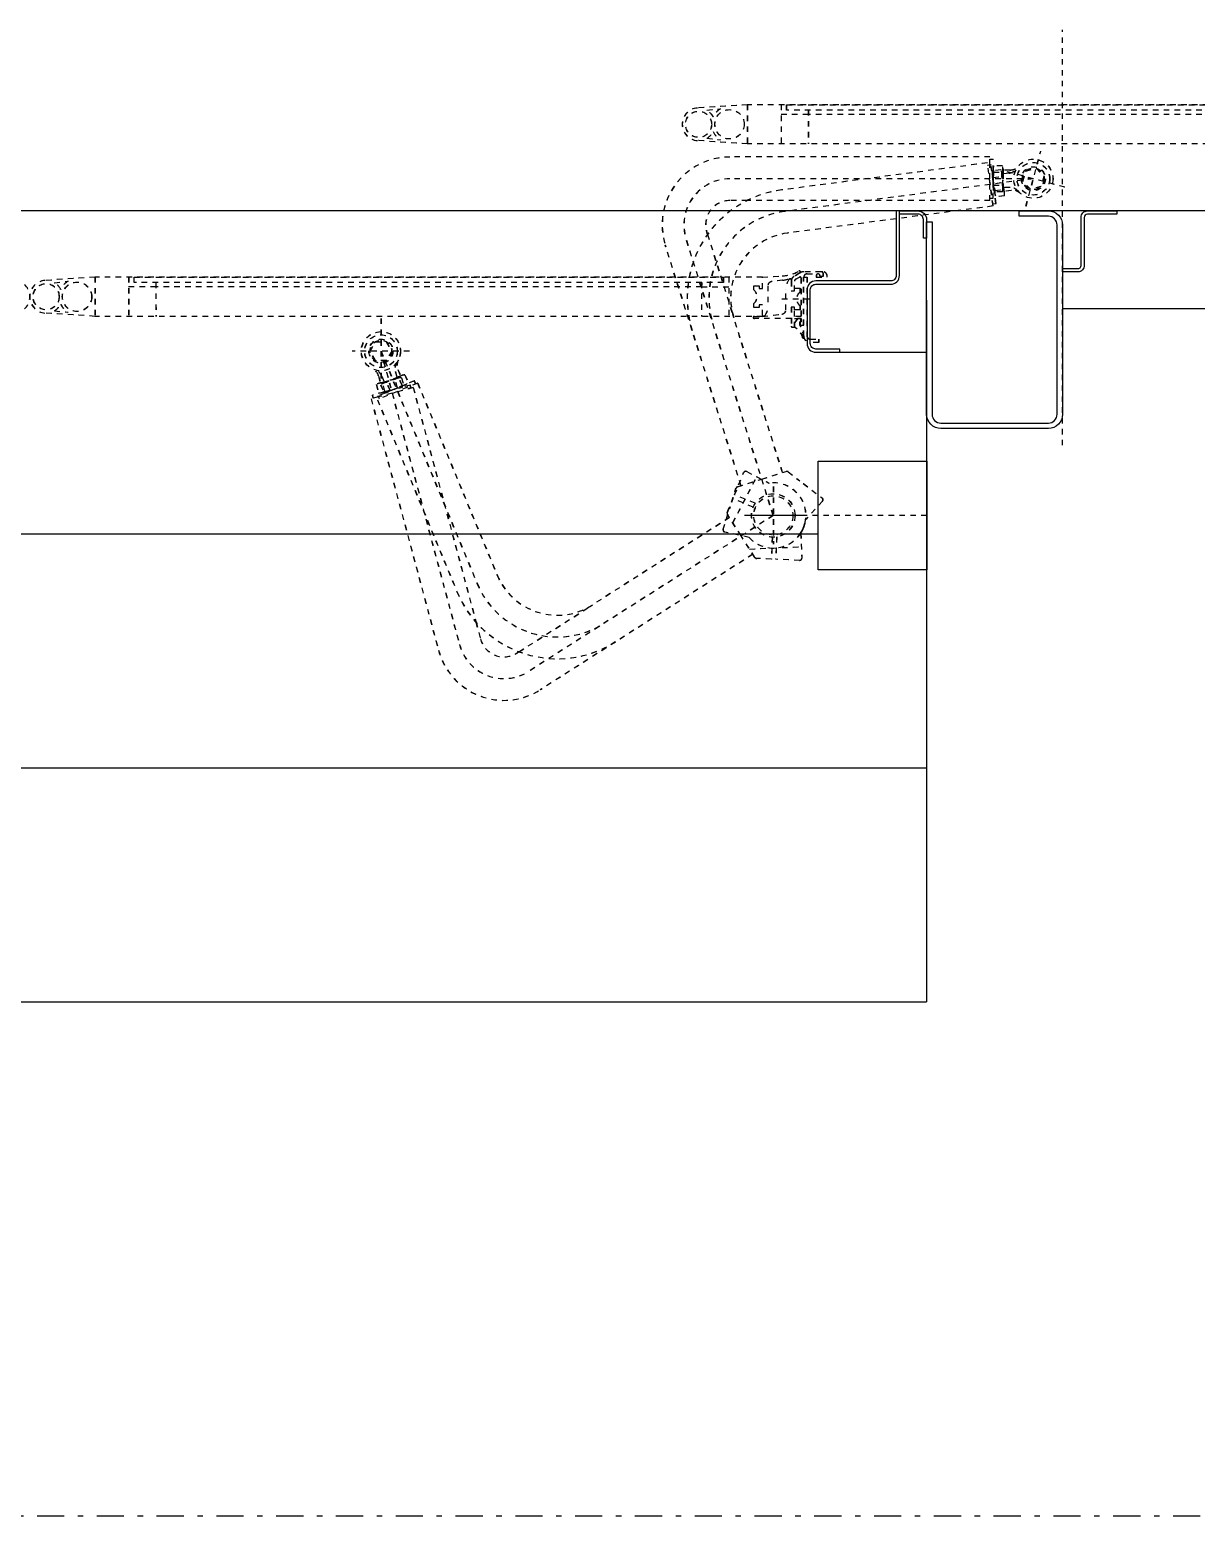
# Model space of a CAD drawing. Header units: millimetres. Extents: x 4061 to 4749, y 69169 to 69366.
# Drawn here: x 4472.2 to 4493.66, y 69197.82 to 69225.15 of the extents above; entities that cross this region are included whole.
import ezdxf

# ---------------------------------------------------------------- set-up
doc = ezdxf.new("R2010")
doc.units = ezdxf.units.MM
doc.header["$LTSCALE"] = 0.1
doc.linetypes.add('DASHDOT', pattern=[1, 0.5, -0.25, 0, -0.25])
doc.layers.add('AXE', color=1, linetype='DASHDOT')
doc.layers.add('Subtire', color=4, linetype='Continuous')

msp = doc.modelspace()

# ---------------------------------------------------------------- linework, layer by layer
at = {"layer": 'AXE'}
for p, q in [((4491.201, 69217.507), (4491.201, 69225.147)), ((4485.402, 69223.769), (4484.483, 69223.709)), ((4485.406, 69223.769), (4484.487, 69223.709)), ((4497.682, 69223.769), (4485.402, 69223.769)), ((4485.402, 69223.769), (4485.402, 69223.049)), ((4497.686, 69223.769), (4485.406, 69223.769)), ((4485.406, 69223.769), (4485.406, 69223.049)), ((4486.022, 69223.769), (4486.022, 69223.049)), ((4486.523, 69223.589), (4486.022, 69223.589)), ((4486.026, 69223.769), (4486.026, 69223.049)), ((4486.526, 69223.589), (4486.026, 69223.589)), ((4486.523, 69223.669), (4486.523, 69223.049)), ((4496.562, 69223.589), (4486.523, 69223.589)), ((4486.526, 69223.669), (4486.527, 69223.049)), ((4496.565, 69223.589), (4486.526, 69223.589)), ((4485.402, 69223.049), (4484.482, 69223.11)), ((4485.406, 69223.049), (4484.485, 69223.11)), ((4497.682, 69223.049), (4485.402, 69223.049)), ((4497.686, 69223.049), (4485.406, 69223.049)), ((4489.863, 69222.808), (4485.08, 69222.808)), ((4489.866, 69222.808), (4485.083, 69222.808)), ((4489.863, 69222.666), (4489.863, 69222.808)), ((4489.863, 69222.768), (4489.923, 69222.768)), ((4489.866, 69222.666), (4489.866, 69222.808)), ((4489.866, 69222.768), (4489.926, 69222.768)), ((4489.923, 69222.553), (4489.923, 69222.768)), ((4489.926, 69222.553), (4489.926, 69222.768)), ((4490.527, 69221.901), (4490.799, 69222.915)), ((4490.53, 69221.901), (4490.802, 69222.915)), ((4489.818, 69222.7), (4486.033, 69222.202)), ((4489.821, 69222.7), (4486.036, 69222.202)), ((4489.922, 69221.907), (4489.818, 69222.7)), ((4489.925, 69221.907), (4489.821, 69222.7)), ((4489.823, 69222.66), (4489.882, 69222.668)), ((4489.826, 69222.66), (4489.886, 69222.668)), ((4489.863, 69222.008), (4489.863, 69222.666)), ((4489.866, 69222.008), (4489.866, 69222.666)), ((4489.976, 69221.954), (4489.882, 69222.668)), ((4489.98, 69221.954), (4489.886, 69222.668)), ((4490.066, 69222.571), (4489.908, 69222.551)), ((4490.07, 69222.571), (4489.911, 69222.551)), ((4489.923, 69222.048), (4489.923, 69222.553)), ((4489.924, 69222.432), (4490.082, 69222.452)), ((4489.926, 69222.048), (4489.926, 69222.553)), ((4489.927, 69222.432), (4490.085, 69222.452)), ((4490.093, 69222.648), (4489.933, 69222.648)), ((4489.933, 69222.528), (4490.082, 69222.528)), ((4490.096, 69222.648), (4489.937, 69222.648)), ((4489.937, 69222.528), (4490.085, 69222.528)), ((4490.082, 69222.528), (4490.093, 69222.528)), ((4491.243, 69222.252), (4490.083, 69222.563)), ((4490.084, 69222.513), (4490.108, 69222.335)), ((4490.085, 69222.528), (4490.096, 69222.528)), ((4491.246, 69222.252), (4490.086, 69222.563)), ((4490.217, 69222.511), (4490.087, 69222.493)), ((4490.088, 69222.513), (4490.111, 69222.335)), ((4490.22, 69222.511), (4490.09, 69222.493)), ((4490.103, 69222.588), (4490.103, 69222.496)), ((4490.234, 69222.568), (4490.103, 69222.568)), ((4490.103, 69222.496), (4490.103, 69222.408)), ((4490.106, 69222.588), (4490.106, 69222.496)), ((4490.237, 69222.568), (4490.106, 69222.568)), ((4490.106, 69222.496), (4490.106, 69222.408)), ((4490.663, 69222.408), (4485.08, 69222.408)), ((4490.666, 69222.408), (4485.083, 69222.408)), ((4490.663, 69222.408), (4486.085, 69221.805)), ((4490.666, 69222.408), (4486.088, 69221.805)), ((4489.933, 69222.288), (4490.093, 69222.288)), ((4489.937, 69222.288), (4490.096, 69222.288)), ((4489.955, 69222.194), (4490.113, 69222.214)), ((4489.958, 69222.194), (4490.117, 69222.214)), ((4490.103, 69222.228), (4490.103, 69222.408)), ((4490.234, 69222.248), (4490.103, 69222.248)), ((4490.106, 69222.228), (4490.106, 69222.408)), ((4490.237, 69222.248), (4490.106, 69222.248)), ((4490.131, 69222.156), (4490.108, 69222.335)), ((4490.135, 69222.156), (4490.111, 69222.335)), ((4490.259, 69222.193), (4490.129, 69222.176)), ((4490.262, 69222.193), (4490.132, 69222.176)), ((4485.4, 69222.008), (4485.08, 69222.008)), ((4485.403, 69222.008), (4485.083, 69222.008)), ((4489.863, 69222.008), (4485.4, 69222.008)), ((4489.866, 69222.008), (4485.403, 69222.008)), ((4489.922, 69221.907), (4486.137, 69221.409)), ((4489.925, 69221.907), (4486.14, 69221.409)), ((4489.863, 69222.048), (4489.923, 69222.048)), ((4489.866, 69222.048), (4489.926, 69222.048)), ((4489.917, 69221.947), (4489.976, 69221.954)), ((4489.92, 69221.947), (4489.98, 69221.954)), ((4490.093, 69222.168), (4489.933, 69222.168)), ((4490.096, 69222.168), (4489.937, 69222.168)), ((4490.129, 69222.095), (4489.971, 69222.075)), ((4490.132, 69222.095), (4489.974, 69222.075)), ((4484.668, 69221.384), (4484.654, 69221.427)), ((4484.671, 69221.384), (4484.658, 69221.427)), ((4484.668, 69221.384), (4485.149, 69219.858)), ((4484.671, 69221.384), (4485.152, 69219.858)), ((4485.286, 69216.764), (4483.891, 69221.187)), ((4485.289, 69216.764), (4483.895, 69221.187)), ((4485.878, 69216.217), (4484.273, 69221.307)), ((4485.881, 69216.217), (4484.276, 69221.307)), ((4473.399, 69220.598), (4472.48, 69220.538)), ((4473.402, 69220.598), (4472.483, 69220.538)), ((4485.679, 69220.598), (4473.399, 69220.598)), ((4473.399, 69220.598), (4473.399, 69219.878)), ((4485.682, 69220.598), (4473.402, 69220.598)), ((4473.402, 69220.598), (4473.402, 69219.878)), ((4474.019, 69220.598), (4474.019, 69219.878)), ((4474.022, 69220.598), (4474.022, 69219.878)), ((4485.059, 69220.598), (4485.059, 69219.878)), ((4485.062, 69220.598), (4485.062, 69219.878)), ((4486.742, 69220.618), (4486.802, 69220.618)), ((4474.519, 69220.418), (4474.019, 69220.418)), ((4474.522, 69220.418), (4474.022, 69220.418)), ((4474.519, 69220.498), (4474.52, 69219.878)), ((4484.558, 69220.418), (4474.519, 69220.418)), ((4474.522, 69220.498), (4474.523, 69219.878)), ((4484.562, 69220.418), (4474.522, 69220.418)), ((4484.558, 69220.498), (4484.558, 69219.878)), ((4484.558, 69220.418), (4485.059, 69220.418)), ((4484.562, 69220.498), (4484.561, 69219.878)), ((4484.562, 69220.418), (4485.062, 69220.418)), ((4486.039, 69220.198), (4486.559, 69220.198)), ((4486.042, 69220.198), (4486.562, 69220.198)), ((4473.399, 69219.878), (4472.479, 69219.939)), ((4473.402, 69219.878), (4472.482, 69219.939)), ((4485.679, 69219.878), (4473.399, 69219.878)), ((4485.682, 69219.878), (4473.402, 69219.878)), ((4478.659, 69219.838), (4478.659, 69218.636)), ((4478.663, 69219.838), (4478.663, 69218.636)), ((4486.049, 69217.005), (4485.149, 69219.858)), ((4486.052, 69217.005), (4485.152, 69219.858)), ((4479.184, 69219.237), (4478.134, 69219.237)), ((4479.188, 69219.237), (4478.138, 69219.237)), ((4478.659, 69219.237), (4480.104, 69213.845)), ((4478.659, 69219.237), (4480.426, 69214.971)), ((4478.663, 69219.237), (4480.107, 69213.845)), ((4478.663, 69219.237), (4480.43, 69214.971)), ((4478.971, 69218.902), (4479.021, 69218.781)), ((4478.975, 69218.902), (4479.025, 69218.781)), ((4478.575, 69218.624), (4478.616, 69218.47)), ((4478.578, 69218.624), (4478.62, 69218.47)), ((4479.335, 69218.651), (4478.596, 69218.345)), ((4479.338, 69218.651), (4478.599, 69218.345)), ((4479.275, 69218.691), (4478.61, 69218.416)), ((4479.278, 69218.691), (4478.613, 69218.416)), ((4478.616, 69218.781), (4478.65, 69218.655)), ((4478.619, 69218.781), (4478.653, 69218.655)), ((4478.63, 69218.65), (4478.72, 69218.674)), ((4478.634, 69218.65), (4478.723, 69218.674)), ((4478.676, 69218.78), (4478.726, 69218.659)), ((4478.679, 69218.78), (4478.729, 69218.659)), ((4478.694, 69218.645), (4478.691, 69218.655)), ((4478.697, 69218.645), (4478.694, 69218.655)), ((4478.732, 69218.501), (4478.694, 69218.645)), ((4478.735, 69218.501), (4478.697, 69218.645)), ((4478.707, 69218.651), (4478.874, 69218.72)), ((4478.711, 69218.651), (4478.877, 69218.72)), ((4478.72, 69218.674), (4478.804, 69218.696)), ((4478.723, 69218.674), (4478.807, 69218.696)), ((4478.828, 69218.517), (4478.767, 69218.664)), ((4478.831, 69218.517), (4478.77, 69218.664)), ((4478.978, 69218.743), (4478.804, 69218.696)), ((4478.981, 69218.743), (4478.807, 69218.696)), ((4479.04, 69218.789), (4478.874, 69218.72)), ((4479.043, 69218.789), (4478.877, 69218.72)), ((4478.964, 69218.563), (4478.923, 69218.717)), ((4478.925, 69218.864), (4478.959, 69218.738)), ((4478.967, 69218.563), (4478.926, 69218.717)), ((4478.928, 69218.864), (4478.962, 69218.738)), ((4479.049, 69218.609), (4478.988, 69218.756)), ((4479.053, 69218.609), (4478.992, 69218.756)), ((4479.039, 69218.748), (4479.08, 69218.594)), ((4479.042, 69218.748), (4479.083, 69218.594)), ((4479.099, 69218.802), (4479.16, 69218.655)), ((4479.103, 69218.802), (4479.164, 69218.655)), ((4479.298, 69218.636), (4479.275, 69218.691)), ((4479.301, 69218.636), (4479.278, 69218.691)), ((4479.335, 69218.651), (4480.796, 69215.124)), ((4479.338, 69218.651), (4480.799, 69215.124)), ((4478.617, 69218.398), (4478.48, 69218.361)), ((4478.48, 69218.361), (4479.718, 69213.741)), ((4478.621, 69218.398), (4478.483, 69218.361)), ((4478.483, 69218.361), (4479.721, 69213.741)), ((4478.711, 69218.485), (4478.503, 69218.429)), ((4478.519, 69218.371), (4478.503, 69218.429)), ((4478.714, 69218.485), (4478.506, 69218.429)), ((4478.522, 69218.371), (4478.506, 69218.429)), ((4478.633, 69218.36), (4478.61, 69218.416)), ((4478.636, 69218.36), (4478.613, 69218.416)), ((4479.253, 69218.568), (4478.617, 69218.398)), ((4479.256, 69218.568), (4478.621, 69218.398)), ((4478.656, 69218.618), (4478.717, 69218.471)), ((4478.659, 69218.618), (4478.72, 69218.471)), ((4479.199, 69218.615), (4478.711, 69218.485)), ((4479.202, 69218.615), (4478.714, 69218.485)), ((4479.214, 69218.558), (4479.199, 69218.615)), ((4479.217, 69218.558), (4479.202, 69218.615)), ((4479.253, 69218.568), (4480.408, 69214.257)), ((4479.256, 69218.568), (4480.411, 69214.257)), ((4478.596, 69218.345), (4480.057, 69214.818)), ((4478.599, 69218.345), (4480.06, 69214.818)), ((4485.134, 69216.082), (4485.574, 69216.928)), ((4485.137, 69216.082), (4485.577, 69216.928)), ((4485.878, 69216.747), (4485.878, 69215.687)), ((4485.881, 69216.747), (4485.881, 69215.687)), ((4485.508, 69216.37), (4485.136, 69216.524)), ((4485.511, 69216.37), (4485.139, 69216.524)), ((4485.546, 69216.441), (4485.166, 69216.598)), ((4485.549, 69216.441), (4485.169, 69216.598)), ((4485.878, 69216.217), (4481.377, 69213.35)), ((4485.881, 69216.217), (4481.38, 69213.35)), ((4485.072, 69216.178), (4482.549, 69214.571)), ((4485.076, 69216.178), (4482.553, 69214.571)), ((4486.403, 69216.217), (4485.353, 69216.217)), ((4488.701, 69216.217), (4485.356, 69216.217)), ((4485.441, 69215.6), (4486.394, 69215.641)), ((4485.444, 69215.6), (4486.397, 69215.641)), ((4485.86, 69215.817), (4485.843, 69215.415)), ((4485.863, 69215.817), (4485.846, 69215.415)), ((4485.94, 69215.822), (4485.923, 69215.411)), ((4485.944, 69215.822), (4485.926, 69215.411)), ((4485.502, 69215.504), (4481.592, 69213.012)), ((4485.505, 69215.504), (4481.595, 69213.012)), ((4481.2, 69213.711), (4482.549, 69214.571)), ((4481.203, 69213.711), (4482.553, 69214.571)), ((4480.408, 69214.257), (4480.491, 69213.948)), ((4480.411, 69214.257), (4480.494, 69213.948)), ((4481.2, 69213.711), (4481.162, 69213.687)), ((4481.203, 69213.711), (4481.165, 69213.687))]:
    msp.add_line(p, q, dxfattribs=at)
at = {"layer": 'AXE', "ltscale": 10}
msp.add_line((4599.334, 69197.817), (4400.401, 69197.817), dxfattribs=at)
at = {"layer": 'AXE'}
for points in [[(4484.656, 69223.667), (4484.907, 69223.695, 0.158277), (4484.771, 69223.543, 0.144249), (4484.656, 69223.667, 1.072469)], [(4484.659, 69223.667), (4484.911, 69223.695, 0.158277), (4484.775, 69223.543, 0.144249), (4484.659, 69223.667, 1.072469)], [(4484.656, 69223.151), (4484.908, 69223.123, -0.158277), (4484.772, 69223.275, -0.144249), (4484.656, 69223.151, -1.072469)], [(4484.659, 69223.151), (4484.911, 69223.123, -0.158277), (4484.775, 69223.275, -0.144249), (4484.659, 69223.151, -1.072469)], [(4486.699, 69220.658, 0.414217), (4486.669, 69220.628), (4486.669, 69220.597), (4486.869, 69220.597), (4486.869, 69220.618, 0.414214), (4486.789, 69220.698), (4486.759, 69220.698)], [(4486.702, 69220.658, 0.414217), (4486.672, 69220.628), (4486.672, 69220.597), (4486.872, 69220.597), (4486.872, 69220.618, 0.414214), (4486.792, 69220.698), (4486.762, 69220.698)], [(4472.652, 69220.496), (4472.904, 69220.524, 0.158277), (4472.768, 69220.372, 0.144249), (4472.652, 69220.496, 1.072469)], [(4472.655, 69220.496), (4472.907, 69220.524, 0.158277), (4472.771, 69220.372, 0.144249), (4472.655, 69220.496, 1.072469)], [(4472.653, 69219.98), (4472.904, 69219.953, -0.158277), (4472.768, 69220.104, -0.144249), (4472.653, 69219.98, -1.072469)], [(4472.656, 69219.98), (4472.908, 69219.953, -0.158277), (4472.771, 69220.104, -0.144249), (4472.656, 69219.98, -1.072469)], [(4486.418, 69219.488, 1.085379), (4486.437, 69219.49, 0.117221), (4486.368, 69219.718), (4486.368, 69219.778), (4486.388, 69219.778), (4486.388, 69219.838), (4486.328, 69219.838), (4486.268, 69219.758), (4486.268, 69219.678, -0.232811), (4486.418, 69219.485)], [(4486.421, 69219.488, 1.085379), (4486.441, 69219.49, 0.117221), (4486.371, 69219.718), (4486.371, 69219.778), (4486.391, 69219.778), (4486.391, 69219.838), (4486.331, 69219.838), (4486.271, 69219.758), (4486.271, 69219.678, -0.232811), (4486.422, 69219.485)], [(4485.112, 69216.459), (4485.193, 69216.717, -0.244698), (4485.219, 69216.743), (4485.667, 69216.885), (4486.115, 69217.026, -0.244698), (4486.151, 69217.02), (4486.367, 69216.854)], [(4485.115, 69216.459), (4485.196, 69216.717, -0.244698), (4485.223, 69216.743), (4485.67, 69216.885), (4486.118, 69217.026, -0.244698), (4486.155, 69217.02), (4486.37, 69216.854)], [(4485.166, 69216.598), (4485.334, 69217.004, -0.440011), (4485.39, 69217.024), (4485.797, 69216.812, -0.639522), (4486.383, 69215.893), (4486.403, 69215.434, -0.440011), (4486.361, 69215.392), (4485.923, 69215.411)], [(4485.169, 69216.598), (4485.337, 69217.004, -0.440011), (4485.393, 69217.024), (4485.801, 69216.812, -0.639522), (4486.386, 69215.893), (4486.406, 69215.434, -0.440011), (4486.364, 69215.392), (4485.926, 69215.411)], [(4486.43, 69216.806), (4486.778, 69216.539, -0.440011), (4486.783, 69216.48), (4486.473, 69216.141, -0.639522), (4485.434, 69215.813), (4484.985, 69215.913, -0.440011), (4484.956, 69215.964), (4485.088, 69216.382)], [(4486.433, 69216.806), (4486.781, 69216.539, -0.440011), (4486.787, 69216.48), (4486.476, 69216.141, -0.639522), (4485.437, 69215.813), (4484.988, 69215.913, -0.440011), (4484.959, 69215.964), (4485.091, 69216.382)], [(4485.843, 69215.415), (4485.572, 69215.426, -0.244698), (4485.54, 69215.445), (4485.287, 69215.841), (4485.035, 69216.237, -0.244698), (4485.032, 69216.274), (4485.136, 69216.524)], [(4485.846, 69215.415), (4485.575, 69215.426, -0.244698), (4485.543, 69215.445), (4485.291, 69215.841), (4485.038, 69216.237, -0.244698), (4485.035, 69216.274), (4485.139, 69216.524)]]:
    msp.add_lwpolyline(points, format="xyb", dxfattribs=at)
for points in [[(4486.122, 69223.769), (4496.962, 69223.769), (4496.962, 69223.669), (4486.122, 69223.669)], [(4486.126, 69223.769), (4496.966, 69223.769), (4496.966, 69223.669), (4486.126, 69223.669)], [(4490.611, 69222.215), (4490.47, 69222.356), (4490.522, 69222.549), (4490.715, 69222.601), (4490.856, 69222.46), (4490.804, 69222.266)], [(4490.614, 69222.215), (4490.473, 69222.356), (4490.525, 69222.549), (4490.718, 69222.601), (4490.859, 69222.46), (4490.808, 69222.266)], [(4474.119, 69220.598), (4484.959, 69220.598), (4484.959, 69220.498), (4474.119, 69220.498)], [(4474.122, 69220.598), (4484.962, 69220.598), (4484.962, 69220.498), (4474.122, 69220.498)], [(4478.859, 69219.237), (4478.759, 69219.064), (4478.559, 69219.064), (4478.459, 69219.237), (4478.559, 69219.41), (4478.759, 69219.41)], [(4478.863, 69219.237), (4478.763, 69219.064), (4478.563, 69219.064), (4478.463, 69219.237), (4478.563, 69219.41), (4478.763, 69219.41)]]:
    msp.add_lwpolyline(points, close=True, dxfattribs=at)
for points in [[(4486.209, 69220.348), (4486.269, 69220.348), (4486.269, 69220.398), (4486.369, 69220.398), (4486.369, 69220.323, 0.480385), (4486.369, 69220.074), (4486.369, 69219.998), (4486.269, 69219.998), (4486.269, 69220.048), (4486.209, 69220.048), (4486.209, 69219.838), (4486.009, 69219.838), (4485.528, 69219.838, -0.97941), (4485.529, 69219.878), (4485.679, 69219.878), (4486.038, 69219.919, 0.381674), (4486.109, 69219.998), (4486.109, 69220.375, -0.168299), (4486.173, 69220.561, -0.71189), (4486.209, 69220.548)], [(4486.212, 69220.348), (4486.272, 69220.348), (4486.272, 69220.398), (4486.372, 69220.398), (4486.372, 69220.323, 0.480385), (4486.372, 69220.074), (4486.372, 69219.998), (4486.272, 69219.998), (4486.272, 69220.048), (4486.212, 69220.048), (4486.212, 69219.838), (4486.012, 69219.838), (4485.531, 69219.838, -0.97941), (4485.532, 69219.878), (4485.682, 69219.878), (4486.041, 69219.919, 0.381674), (4486.112, 69219.998), (4486.112, 69220.375, -0.168299), (4486.176, 69220.561, -0.71189), (4486.212, 69220.548)], [(4486.369, 69220.675), (4486.246, 69220.605, -0.103173), (4486.052, 69220.541), (4485.85, 69220.518, 0.381674), (4485.779, 69220.438), (4485.779, 69220.062, -0.180575), (4485.72, 69219.89, -0.634663), (4485.679, 69219.9), (4485.679, 69220.088), (4485.619, 69220.088), (4485.619, 69220.038), (4485.519, 69220.038), (4485.519, 69220.114, 0.480385), (4485.519, 69220.363), (4485.519, 69220.438), (4485.619, 69220.438), (4485.619, 69220.388), (4485.679, 69220.388), (4485.679, 69220.598), (4485.879, 69220.61), (4486.043, 69220.62, 0.115335), (4486.349, 69220.71, -0.996879)], [(4486.372, 69220.675), (4486.25, 69220.605, -0.103173), (4486.056, 69220.541), (4485.853, 69220.518, 0.381674), (4485.782, 69220.438), (4485.782, 69220.062, -0.180575), (4485.723, 69219.89, -0.634663), (4485.682, 69219.9), (4485.682, 69220.088), (4485.622, 69220.088), (4485.622, 69220.038), (4485.522, 69220.038), (4485.522, 69220.114, 0.480385), (4485.522, 69220.363), (4485.522, 69220.438), (4485.622, 69220.438), (4485.622, 69220.388), (4485.682, 69220.388), (4485.682, 69220.598), (4485.883, 69220.61), (4486.047, 69220.62, 0.115335), (4486.352, 69220.71, -0.996879)], [(4486.436, 69220.698, 0.131652), (4486.386, 69220.685), (4486.259, 69220.612, 0.267949), (4486.209, 69220.525), (4486.209, 69220.348), (4486.269, 69220.348), (4486.269, 69220.525, -0.267949), (4486.289, 69220.56), (4486.359, 69220.6, -0.57735), (4486.389, 69220.583), (4486.389, 69219.878), (4486.269, 69219.878), (4486.269, 69220.048), (4486.209, 69220.048), (4486.209, 69219.698, 0.414214), (4486.229, 69219.678), (4486.269, 69219.678), (4486.269, 69219.838), (4486.389, 69219.838), (4486.389, 69219.778), (4486.369, 69219.778), (4486.369, 69219.718), (4486.439, 69219.718), (4486.439, 69220.598, -0.414214), (4486.499, 69220.658), (4486.699, 69220.658, -0.414214), (4486.739, 69220.618), (4486.739, 69220.618), (4486.799, 69220.618), (4486.799, 69220.658, 0.414212), (4486.759, 69220.698), (4486.439, 69220.698)], [(4486.439, 69220.698, 0.131652), (4486.389, 69220.685), (4486.262, 69220.612, 0.267949), (4486.212, 69220.525), (4486.212, 69220.348), (4486.272, 69220.348), (4486.272, 69220.525, -0.267949), (4486.292, 69220.56), (4486.362, 69220.6, -0.57735), (4486.392, 69220.583), (4486.392, 69219.878), (4486.272, 69219.878), (4486.272, 69220.048), (4486.212, 69220.048), (4486.212, 69219.698, 0.414214), (4486.232, 69219.678), (4486.272, 69219.678), (4486.272, 69219.838), (4486.392, 69219.838), (4486.392, 69219.778), (4486.372, 69219.778), (4486.372, 69219.718), (4486.442, 69219.718), (4486.442, 69220.598, -0.414214), (4486.502, 69220.658), (4486.702, 69220.658, -0.414214), (4486.742, 69220.618), (4486.742, 69220.618), (4486.802, 69220.618), (4486.802, 69220.658, 0.414212), (4486.762, 69220.698), (4486.442, 69220.698)], [(4486.712, 69219.398), (4486.558, 69219.398, -0.414214), (4486.438, 69219.518), (4486.438, 69220.598), (4486.498, 69220.598), (4486.498, 69219.518, 0.414214), (4486.558, 69219.458), (4486.712, 69219.458)], [(4486.716, 69219.398), (4486.561, 69219.398, -0.414214), (4486.441, 69219.518), (4486.441, 69220.598), (4486.501, 69220.598), (4486.501, 69219.518, 0.414214), (4486.561, 69219.458), (4486.716, 69219.458)]]:
    msp.add_lwpolyline(points, format="xyb", close=True, dxfattribs=at)
for centre, radius in [((4484.503, 69223.408), 0.24), ((4484.506, 69223.408), 0.24), ((4485.073, 69223.409), 0.27), ((4485.076, 69223.409), 0.27), ((4490.663, 69222.408), 0.36), ((4490.666, 69222.408), 0.36), ((4490.663, 69222.408), 0.3), ((4490.666, 69222.408), 0.3), ((4490.663, 69222.408), 0.22), ((4490.666, 69222.408), 0.22), ((4490.663, 69222.408), 0.2), ((4490.666, 69222.408), 0.2), ((4472.499, 69220.238), 0.24), ((4472.503, 69220.238), 0.24), ((4473.069, 69220.238), 0.27), ((4473.073, 69220.238), 0.27), ((4478.659, 69219.237), 0.36), ((4478.663, 69219.237), 0.36), ((4478.659, 69219.237), 0.3), ((4478.663, 69219.237), 0.3), ((4478.659, 69219.237), 0.22), ((4478.663, 69219.237), 0.22), ((4478.659, 69219.237), 0.2), ((4478.663, 69219.237), 0.2), ((4485.878, 69216.217), 0.4), ((4485.881, 69216.217), 0.4), ((4485.878, 69216.217), 0.36), ((4485.881, 69216.217), 0.36)]:
    msp.add_circle(centre, radius, dxfattribs=at)
for centre, radius, start, end in [((4484.503, 69223.409), 0.3, 93.7749, 266.2294), ((4484.506, 69223.409), 0.3, 93.7749, 266.2294), ((4485.08, 69221.561), 1.246, 90, 197.5), ((4485.083, 69221.561), 1.246, 90, 197.5), ((4490.084, 69222.513), 0.18, 168.0288, 206.9712), ((4490.088, 69222.513), 0.18, 168.0288, 206.9712), ((4490.103, 69222.588), 0.18, 160.5288, 191.1805), ((4490.628, 69222.408), 0.705, 170.1936, 189.8064), ((4490.106, 69222.588), 0.18, 160.5288, 191.1805), ((4490.103, 69222.588), 0.18, 191.2086, 199.4712), ((4490.631, 69222.408), 0.705, 170.1936, 189.8064), ((4490.106, 69222.588), 0.18, 191.2086, 199.4712), ((4489.906, 69222.49), 0.18, 348.0288, 26.9712), ((4489.909, 69222.49), 0.18, 348.0288, 26.9712), ((4489.409, 69222.243), 0.705, 357.6936, 17.3064), ((4489.413, 69222.243), 0.705, 357.6936, 17.3064), ((4489.923, 69222.588), 0.18, 340.5288, 19.4712), ((4489.398, 69222.408), 0.705, 7.0887, 9.8064), ((4489.398, 69222.408), 0.705, 350.1936, 7.0887), ((4489.926, 69222.588), 0.18, 340.5288, 19.4712), ((4489.402, 69222.408), 0.705, 7.0887, 9.8064), ((4489.402, 69222.408), 0.705, 350.1936, 7.0887), ((4490.191, 69222.709), 0.2, 277.5, 327.4948), ((4490.194, 69222.709), 0.2, 277.5, 327.4948), ((4490.234, 69222.768), 0.2, 270, 319.9948), ((4490.237, 69222.768), 0.2, 270, 319.9948), ((4485.08, 69221.561), 0.846, 90, 197.5), ((4485.083, 69221.561), 0.846, 90, 197.5), ((4486.294, 69220.219), 2, 97.5, 197.5), ((4486.297, 69220.219), 2, 97.5, 197.5), ((4490.628, 69222.403), 0.705, 177.6936, 197.3064), ((4490.103, 69222.228), 0.18, 160.5288, 199.4712), ((4490.106, 69222.228), 0.18, 160.5288, 199.4712), ((4490.631, 69222.403), 0.705, 177.6936, 197.3064), ((4490.131, 69222.156), 0.18, 168.0288, 206.9712), ((4490.135, 69222.156), 0.18, 168.0288, 206.9712), ((4489.923, 69222.228), 0.18, 340.5288, 19.4712), ((4489.926, 69222.228), 0.18, 340.5288, 19.4712), ((4489.953, 69222.133), 0.18, 348.0288, 26.9712), ((4489.956, 69222.133), 0.18, 348.0288, 26.9712), ((4490.234, 69222.048), 0.2, 40.0052, 90), ((4490.237, 69222.048), 0.2, 40.0052, 90), ((4490.285, 69221.995), 0.2, 47.5052, 97.5), ((4490.288, 69221.995), 0.2, 47.5052, 97.5), ((4485.08, 69221.561), 0.446, 90, 197.5), ((4485.083, 69221.561), 0.446, 90, 197.5), ((4486.294, 69220.219), 1.6, 97.5, 197.5), ((4486.297, 69220.219), 1.6, 97.5, 197.5), ((4486.294, 69220.219), 1.2, 97.5, 197.5), ((4486.297, 69220.219), 1.2, 97.5, 197.5), ((4471.903, 69220.238), 0.3, 273.7706, 86.2251), ((4472.499, 69220.238), 0.3, 93.7749, 266.2294), ((4472.503, 69220.238), 0.3, 93.7749, 266.2294), ((4478.423, 69218.73), 0.2, 15, 64.9948), ((4478.426, 69218.73), 0.2, 15, 64.9948), ((4478.491, 69218.703), 0.2, 22.5, 72.4948), ((4478.494, 69218.703), 0.2, 22.5, 72.4948), ((4479.118, 69218.916), 0.2, 145.0052, 195), ((4479.121, 69218.916), 0.2, 145.0052, 195), ((4479.156, 69218.979), 0.2, 152.5052, 202.5), ((4479.159, 69218.979), 0.2, 152.5052, 202.5), ((4478.677, 69218.476), 0.18, 85.5288, 124.4712), ((4478.68, 69218.476), 0.18, 85.5288, 124.4712), ((4478.776, 69218.485), 0.18, 93.0288, 131.9712), ((4478.779, 69218.485), 0.18, 93.0288, 131.9712), ((4478.987, 69218.016), 0.705, 112.0887, 114.8064), ((4478.99, 69218.016), 0.705, 112.0887, 114.8064), ((4478.987, 69218.016), 0.705, 95.1936, 112.0887), ((4478.99, 69218.016), 0.705, 95.1936, 112.0887), ((4479.143, 69218.069), 0.705, 102.6936, 122.3064), ((4479.146, 69218.069), 0.705, 102.6936, 122.3064), ((4479.025, 69218.569), 0.18, 85.5288, 124.4712), ((4479.028, 69218.569), 0.18, 85.5288, 124.4712), ((4479.109, 69218.622), 0.18, 93.0288, 131.9712), ((4479.112, 69218.622), 0.18, 93.0288, 131.9712), ((4479.04, 69218.789), 0.18, 273.0288, 311.9712), ((4479.043, 69218.789), 0.18, 273.0288, 311.9712), ((4478.63, 69218.65), 0.18, 265.5288, 296.1805), ((4478.634, 69218.65), 0.18, 265.5288, 296.1805), ((4478.63, 69218.65), 0.18, 296.2086, 304.4712), ((4478.634, 69218.65), 0.18, 296.2086, 304.4712), ((4478.707, 69218.651), 0.18, 273.0288, 311.9712), ((4478.711, 69218.651), 0.18, 273.0288, 311.9712), ((4478.668, 69219.203), 0.705, 275.1936, 294.8064), ((4478.672, 69219.203), 0.705, 275.1936, 294.8064), ((4478.673, 69219.204), 0.705, 282.6936, 302.3064), ((4478.676, 69219.204), 0.705, 282.6936, 302.3064), ((4478.978, 69218.743), 0.18, 265.5288, 304.4712), ((4478.981, 69218.743), 0.18, 265.5288, 304.4712), ((4481.905, 69215.583), 1.2, 202.5, 302.5), ((4481.908, 69215.583), 1.2, 202.5, 302.5), ((4481.905, 69215.583), 2, 202.5, 302.5), ((4481.908, 69215.583), 2, 202.5, 302.5), ((4481.905, 69215.583), 1.6, 202.5, 302.5), ((4481.908, 69215.583), 1.6, 202.5, 302.5), ((4480.922, 69214.064), 1.246, 195, 302.5), ((4480.925, 69214.064), 1.246, 195, 302.5), ((4480.922, 69214.064), 0.846, 195, 302.5), ((4480.925, 69214.064), 0.846, 195, 302.5), ((4480.922, 69214.064), 0.446, 195, 302.5), ((4480.925, 69214.064), 0.446, 195, 302.5)]:
    msp.add_arc(centre, radius, start, end, dxfattribs=at)
at = {"layer": 'Subtire'}
for p, q in [((4552.401, 69221.817), (4408.461, 69221.817)), ((4488.701, 69220.177), (4488.701, 69207.277)), ((4549.401, 69220.017), (4491.201, 69220.017)), ((4487.101, 69219.217), (4488.701, 69219.217)), ((4457.698, 69215.877), (4486.704, 69215.877)), ((4455.701, 69211.577), (4488.701, 69211.577)), ((4455.701, 69207.277), (4488.701, 69207.277))]:
    msp.add_line(p, q, dxfattribs=at)
for points in [[(4486.661, 69220.468), (4488.041, 69220.468, 0.414214), (4488.201, 69220.628), (4488.201, 69221.817), (4488.141, 69221.817), (4488.141, 69220.628, -0.414214), (4488.041, 69220.528), (4486.661, 69220.528, 0.414214), (4486.501, 69220.368), (4486.501, 69219.377, 0.414214), (4486.661, 69219.217), (4487.101, 69219.217), (4487.101, 69219.277), (4486.661, 69219.277, -0.414214), (4486.561, 69219.377), (4486.561, 69220.368, -0.414214)], [(4490.401, 69221.817), (4490.941, 69221.817, -0.414214), (4491.201, 69221.557), (4491.201, 69218.077, -0.414214), (4490.941, 69217.817), (4488.961, 69217.817, -0.414214), (4488.701, 69218.077), (4488.701, 69221.617), (4488.801, 69221.617), (4488.801, 69218.077, 0.414214), (4488.961, 69217.917), (4490.941, 69217.917, 0.414214), (4491.101, 69218.077), (4491.101, 69221.557, 0.414214), (4490.941, 69221.717), (4490.401, 69221.717)], [(4491.201, 69220.755), (4491.481, 69220.755, 0.414214), (4491.541, 69220.815), (4491.541, 69221.697, -0.414214), (4491.661, 69221.817), (4492.201, 69221.817), (4492.201, 69221.757), (4491.661, 69221.757, 0.414214), (4491.601, 69221.697), (4491.601, 69220.815, -0.414214), (4491.481, 69220.695), (4491.201, 69220.695)]]:
    msp.add_lwpolyline(points, format="xyb", close=True, dxfattribs=at)
at = {"layer": 'Subtire', "elevation": 0}
msp.add_lwpolyline([(4488.541, 69221.817, -0.414214), (4488.701, 69221.657), (4488.701, 69221.316), (4488.641, 69221.316), (4488.641, 69221.657, 0.414214), (4488.541, 69221.757), (4488.201, 69221.757), (4488.201, 69221.817)], format="xyb", close=True, dxfattribs=at)
at = {"layer": 'Subtire'}
msp.add_lwpolyline([(4488.704, 69215.217), (4486.704, 69215.217), (4486.704, 69217.217), (4488.704, 69217.217)], close=True, dxfattribs=at)

doc.saveas('drawing.dxf')
